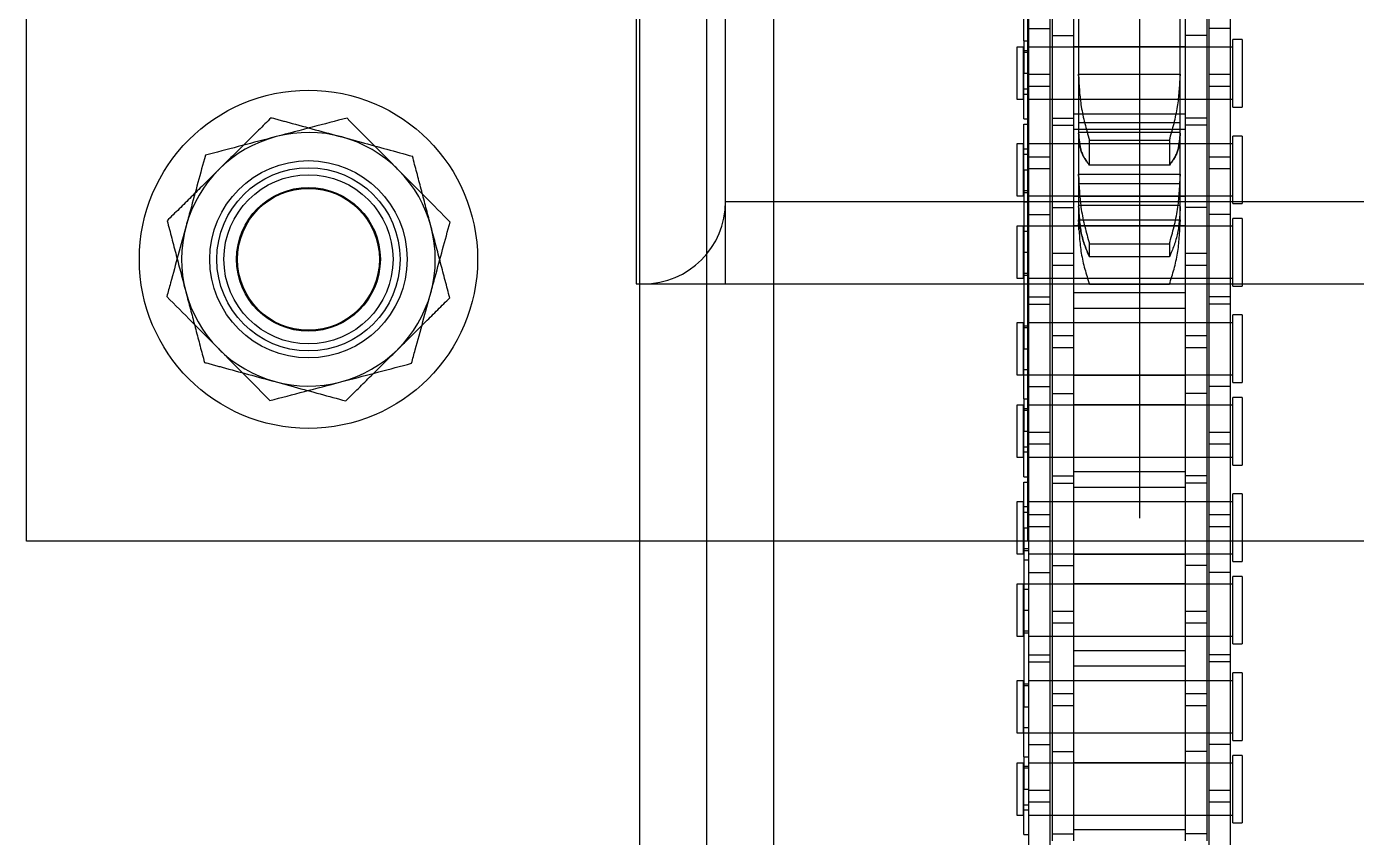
# Model space of a CAD drawing. Header units: metres. Extents: x 0 to 63075, y 0 to 44550.
# Drawn here: x 14057.1 to 14151.5, y 30210.3 to 30267.8 of the extents above; entities that cross this region are included whole.
import ezdxf

# ---------------------------------------------------------------- set-up
doc = ezdxf.new("R2010")
doc.units = ezdxf.units.M
doc.header["$LTSCALE"] = 75
doc.linetypes.add('HIDDEN2', pattern=[4.7625, 3.175, -1.5875])
for name, color, linetype in [('SDM', 7, 'Continuous'), ('SL4', 4, 'Continuous'), ('ST1', 7, 'HIDDEN2')]:
    doc.layers.add(name, color=color, linetype=linetype)

# ---------------------------------------------------------------- blocks, each defined once
blk = doc.blocks.new('A$Ca53c419a')
at = {"layer": 'SL4'}
for p, q in [((3830.725, 539.25), (3930.725, 539.25)), ((3830.725, 495.765), (3830.725, 539.25)), ((4619.715, 495.765), (3669.713, 495.765)), ((3882.873, 496), (3848.975, 496)), ((3848.975, 496), (3848.975, 495.765)), ((3669.713, 486.24), (4459.475, 486.24))]:
    blk.add_line(p, q, dxfattribs=at)
for start, end in [(74.73852, 134.73852), (14.73852, 74.73852), (134.73852, 194.73852), (314.73852, 14.73852), (194.73852, 254.73852), (254.73852, 314.73852)]:
    blk.add_arc((3850.725, 519.25), 9, start, end, dxfattribs=at)
for points, knots in [([(3848.081, 529.3), (3847.482, 528.706), (3846.272, 527.508), (3845.021, 526.268), (3844.39, 525.643)], [0, 0, 0, 0, 0.495458, 1, 1, 1, 1]), ([(3853.094, 527.933), (3851.73, 528.305), (3850.033, 528.768), (3848.402, 529.213), (3848.081, 529.3)], [0, 0, 0, 0, 0.803647, 1, 1, 1, 1]), ([(3858.107, 526.565), (3856.818, 526.917), (3855.164, 527.368), (3853.468, 527.831), (3853.094, 527.933)], [0, 0, 0, 0, 0.779636, 1, 1, 1, 1]), ([(3859.429, 521.54), (3859.398, 521.659), (3859.16, 522.561), (3858.713, 524.262), (3858.31, 525.792), (3858.107, 526.565)], [0, 0, 0, 0, 0.07009, 0.530784, 1, 1, 1, 1]), ([(3844.39, 525.643), (3844.303, 525.556), (3843.64, 524.9), (3842.391, 523.662), (3841.267, 522.548), (3840.699, 521.986)], [0, 0, 0, 0, 0.07009, 0.530784, 1, 1, 1, 1]), ([(3840.699, 521.986), (3840.914, 521.169), (3841.347, 519.522), (3841.795, 517.819), (3842.021, 516.96)], [0, 0, 0, 0, 0.495458, 1, 1, 1, 1]), ([(3860.751, 516.514), (3860.536, 517.331), (3860.103, 518.978), (3859.655, 520.681), (3859.429, 521.54)], [0, 0, 0, 0, 0.495458, 1, 1, 1, 1]), ([(3842.021, 516.96), (3842.052, 516.841), (3842.29, 515.939), (3842.737, 514.238), (3843.14, 512.708), (3843.343, 511.935)], [0, 0, 0, 0, 0.07009, 0.5307844, 1, 1, 1, 1]), ([(3857.06, 512.857), (3857.147, 512.944), (3857.81, 513.6), (3859.059, 514.838), (3860.183, 515.952), (3860.751, 516.514)], [0, 0, 0, 0, 0.07009, 0.530784, 1, 1, 1, 1]), ([(3853.369, 509.2), (3853.968, 509.794), (3855.178, 510.992), (3856.429, 512.232), (3857.06, 512.857)], [0, 0, 0, 0, 0.495458, 1, 1, 1, 1]), ([(3843.343, 511.935), (3843.663, 511.848), (3845.295, 511.403), (3846.992, 510.939), (3848.356, 510.567)], [0, 0, 0, 0, 0.196353, 1, 1, 1, 1]), ([(3848.356, 510.567), (3848.73, 510.465), (3850.426, 510.003), (3852.08, 509.551), (3853.369, 509.2)], [0, 0, 0, 0, 0.220364, 1, 1, 1, 1])]:
    blk.add_open_spline(points, degree=3, knots=knots, dxfattribs=at)
at = {"layer": 'ST1'}
for p, q in [((3830.725, 420.765), (3830.725, 495.765)), ((3848.975, 495.765), (3848.975, 420.765)), ((4669.713, 491.003), (3669.713, 491.003)), ((3848.975, 489.65), (3854.825, 489.65)), ((3854.825, 489.65), (3854.825, 212.35)), ((3854.825, 489.65), (3900.275, 489.65)), ((3669.713, 486.24), (4459.475, 486.24)), ((3814.972, 469), (3811.282, 469)), ((3811.282, 469), (3811.282, 468.526)), ((3814.972, 468.526), (3814.972, 469)), ((3820.82, 469), (3817.13, 469)), ((3817.13, 469), (3817.13, 468.526)), ((3820.82, 468.526), (3820.82, 469)), ((3827.672, 469), (3823.982, 469)), ((3823.982, 469), (3823.982, 468.526)), ((3827.672, 468.526), (3827.672, 469)), ((3833.52, 469), (3829.83, 469)), ((3829.83, 469), (3829.83, 468.526)), ((3833.52, 468.526), (3833.52, 469)), ((3840.372, 469), (3836.682, 469)), ((3836.682, 469), (3836.682, 468.526)), ((3840.372, 468.526), (3840.372, 469)), ((3846.22, 469), (3842.53, 469)), ((3842.53, 469), (3842.53, 468.526)), ((3846.22, 468.526), (3846.22, 469)), ((3853.072, 469), (3849.382, 469)), ((3849.382, 469), (3849.382, 468.526)), ((3853.072, 468.526), (3853.072, 469)), ((3858.92, 469), (3855.23, 469)), ((3855.23, 469), (3855.23, 468.526)), ((3858.92, 468.526), (3858.92, 469)), ((3865.772, 469), (3862.082, 469)), ((3862.082, 469), (3862.082, 468.526)), ((3865.772, 468.526), (3865.772, 469)), ((3812.195, 468.157), (3803.1, 468.157)), ((3809.896, 468.489), (3809.896, 468.157)), ((3809.896, 468.489), (3813.127, 468.489)), ((3811.282, 468.526), (3814.972, 468.526)), ((3811.282, 468.157), (3811.282, 466.637)), ((3811.282, 468.157), (3811.282, 453.659)), ((3811.651, 468.526), (3811.651, 468.157)), ((3812.02, 468.489), (3812.02, 468.157)), ((3813.055, 468.157), (3812.195, 468.157)), ((3812.195, 466.637), (3812.195, 468.157)), ((3822.15, 468.157), (3813.055, 468.157)), ((3813.055, 468.157), (3813.055, 466.637)), ((3813.127, 468.489), (3813.127, 468.157)), ((3815.423, 468.489), (3813.127, 468.489)), ((3814.603, 468.157), (3814.603, 468.526)), ((3814.746, 468.489), (3814.746, 468.157)), ((3814.972, 466.637), (3814.972, 468.157)), ((3814.972, 453.659), (3814.972, 468.157)), ((3815.423, 468.489), (3818.975, 468.489)), ((3815.423, 468.489), (3815.423, 468.157)), ((3816.302, 468.157), (3816.302, 466.637)), ((3817.13, 468.526), (3820.82, 468.526)), ((3817.13, 468.489), (3817.13, 466.637)), ((3817.13, 468.157), (3817.13, 453.659)), ((3817.499, 468.526), (3817.499, 468.157)), ((3818.975, 468.489), (3818.975, 468.157)), ((3831.675, 468.489), (3818.975, 468.489)), ((3820.451, 468.157), (3820.451, 468.526)), ((3820.594, 468.489), (3820.594, 468.157)), ((3820.82, 466.637), (3820.82, 468.157)), ((3820.82, 453.659), (3820.82, 468.157)), ((3822.15, 468.157), (3822.15, 466.637)), ((3828.5, 468.157), (3822.15, 468.157)), ((3822.652, 468.157), (3822.652, 466.637)), ((3823.982, 468.526), (3827.672, 468.526)), ((3823.982, 468.157), (3823.982, 466.637)), ((3823.982, 468.157), (3823.982, 453.659)), ((3824.208, 468.489), (3824.208, 468.157)), ((3824.351, 468.526), (3824.351, 468.157)), ((3825.827, 468.489), (3825.827, 468.157)), ((3827.303, 468.157), (3827.303, 468.526)), ((3827.672, 466.637), (3827.672, 468.489)), ((3827.672, 453.659), (3827.672, 468.157)), ((3828.5, 468.157), (3828.5, 466.637)), ((3837.595, 468.157), (3828.5, 468.157)), ((3829.379, 468.157), (3829.379, 468.489)), ((3829.83, 468.526), (3833.52, 468.526)), ((3829.83, 468.157), (3829.83, 466.637)), ((3829.83, 468.157), (3829.83, 453.659)), ((3830.056, 468.489), (3830.056, 468.157)), ((3830.199, 468.526), (3830.199, 468.157)), ((3830.725, 468.219), (4071.454, 468.219)), ((3831.675, 468.489), (3831.675, 468.157)), ((3831.675, 468.489), (3834.906, 468.489)), ((3831.747, 466.637), (3831.747, 468.157)), ((3832.607, 468.157), (3832.607, 466.637)), ((3832.782, 468.489), (3832.782, 468.157)), ((3833.151, 468.157), (3833.151, 468.526)), ((3833.52, 466.637), (3833.52, 468.157)), ((3833.52, 453.659), (3833.52, 468.157)), ((3834.906, 468.489), (3834.906, 468.157)), ((3835.296, 468.489), (3835.296, 468.157)), ((3835.296, 468.489), (3838.527, 468.489)), ((3836.682, 468.526), (3840.372, 468.526)), ((3836.682, 468.157), (3836.682, 466.637)), ((3836.682, 468.157), (3836.682, 453.659)), ((3837.051, 468.526), (3837.051, 468.157)), ((3837.42, 468.489), (3837.42, 468.157)), ((3838.455, 468.157), (3837.595, 468.157)), ((3837.595, 466.637), (3837.595, 468.157)), ((3847.55, 468.157), (3838.455, 468.157)), ((3838.455, 468.157), (3838.455, 466.637)), ((3838.527, 468.489), (3838.527, 468.157)), ((3840.823, 468.489), (3838.527, 468.489)), ((3840.003, 468.157), (3840.003, 468.526)), ((3840.146, 468.489), (3840.146, 468.157)), ((3840.372, 466.637), (3840.372, 468.157)), ((3840.372, 453.659), (3840.372, 468.157)), ((3840.823, 468.489), (3844.375, 468.489)), ((3840.823, 468.489), (3840.823, 468.157)), ((3841.702, 468.157), (3841.702, 466.637)), ((3842.53, 468.526), (3846.22, 468.526)), ((3842.53, 468.489), (3842.53, 466.637)), ((3842.53, 468.157), (3842.53, 453.659)), ((3842.899, 468.526), (3842.899, 468.157)), ((3844.375, 468.489), (3844.375, 468.157)), ((3857.075, 468.489), (3844.375, 468.489)), ((3845.851, 468.157), (3845.851, 468.526)), ((3845.994, 468.489), (3845.994, 468.157)), ((3846.22, 466.637), (3846.22, 468.157)), ((3846.22, 453.659), (3846.22, 468.157)), ((3847.55, 468.157), (3847.55, 466.637)), ((3853.9, 468.157), (3847.55, 468.157)), ((3848.052, 468.157), (3848.052, 466.637)), ((3849.382, 468.526), (3853.072, 468.526)), ((3849.382, 468.157), (3849.382, 466.637)), ((3849.382, 468.157), (3849.382, 453.659)), ((3849.608, 468.489), (3849.608, 468.157)), ((3849.751, 468.526), (3849.751, 468.157)), ((3851.227, 468.489), (3851.227, 468.157)), ((3852.703, 468.157), (3852.703, 468.526)), ((3853.072, 466.637), (3853.072, 468.489)), ((3853.072, 453.659), (3853.072, 468.157)), ((3853.9, 468.157), (3853.9, 466.637)), ((3862.995, 468.157), (3853.9, 468.157)), ((3854.779, 468.157), (3854.779, 468.489)), ((3855.23, 468.526), (3858.92, 468.526)), ((3855.23, 468.157), (3855.23, 466.637)), ((3855.23, 468.157), (3855.23, 453.659)), ((3855.456, 468.489), (3855.456, 468.157)), ((3855.599, 468.526), (3855.599, 468.157)), ((3857.075, 468.489), (3857.075, 468.157)), ((3857.075, 468.489), (3860.306, 468.489)), ((3857.147, 466.637), (3857.147, 468.157)), ((3858.007, 468.157), (3858.007, 466.637)), ((3858.182, 468.489), (3858.182, 468.157)), ((3858.551, 468.157), (3858.551, 468.526)), ((3858.92, 466.637), (3858.92, 468.157)), ((3858.92, 453.659), (3858.92, 468.157)), ((3860.306, 468.489), (3860.306, 468.157)), ((3860.696, 468.489), (3860.696, 468.157)), ((3860.696, 468.489), (3863.927, 468.489)), ((3862.082, 468.526), (3865.772, 468.526)), ((3862.082, 468.157), (3862.082, 466.637)), ((3862.082, 468.157), (3862.082, 453.659)), ((3862.451, 468.526), (3862.451, 468.157)), ((3862.82, 468.489), (3862.82, 468.157)), ((3863.855, 468.157), (3862.995, 468.157)), ((3862.995, 466.637), (3862.995, 468.157)), ((3872.95, 468.157), (3863.855, 468.157)), ((3863.855, 468.157), (3863.855, 466.637)), ((3863.927, 468.489), (3863.927, 468.157)), ((3866.223, 468.489), (3863.927, 468.489)), ((3865.403, 468.157), (3865.403, 468.526)), ((3865.546, 468.489), (3865.546, 468.157)), ((3865.772, 466.637), (3865.772, 468.157)), ((3865.772, 453.659), (3865.772, 468.157)), ((3866.223, 468.489), (3869.775, 468.489)), ((3866.223, 468.489), (3866.223, 468.157)), ((3867.102, 468.157), (3867.102, 466.637)), ((3812.195, 466.637), (3803.1, 466.637)), ((3815.8, 466.485), (3809.45, 466.485)), ((3809.952, 466.485), (3809.952, 464.965)), ((3811.282, 466.485), (3811.282, 464.965)), ((3813.055, 466.637), (3812.195, 466.637)), ((3822.15, 466.637), (3813.055, 466.637)), ((3814.972, 464.965), (3814.972, 466.485)), ((3815.8, 466.485), (3815.8, 464.965)), ((3824.895, 466.485), (3815.8, 466.485)), ((3817.13, 466.485), (3817.13, 464.965)), ((3819.047, 464.965), (3819.047, 466.485)), ((3819.907, 466.485), (3819.907, 464.965)), ((3820.82, 464.965), (3820.82, 466.485)), ((3828.5, 466.637), (3822.15, 466.637)), ((3823.982, 466.485), (3823.982, 464.965)), ((3825.755, 466.485), (3824.895, 466.485)), ((3824.895, 464.965), (3824.895, 466.485)), ((3834.85, 466.485), (3825.755, 466.485)), ((3825.755, 466.485), (3825.755, 464.965)), ((3827.672, 464.965), (3827.672, 466.485)), ((3837.595, 466.637), (3828.5, 466.637)), ((3829.002, 466.485), (3829.002, 464.965)), ((3829.83, 466.485), (3829.83, 464.965)), ((3833.52, 464.965), (3833.52, 466.485)), ((3834.85, 466.485), (3834.85, 464.965)), ((3841.2, 466.485), (3834.85, 466.485)), ((3835.352, 466.485), (3835.352, 464.965)), ((3836.682, 466.485), (3836.682, 464.965)), ((3838.455, 466.637), (3837.595, 466.637)), ((3847.55, 466.637), (3838.455, 466.637)), ((3840.372, 464.965), (3840.372, 466.485)), ((3841.2, 466.485), (3841.2, 464.965)), ((3850.295, 466.485), (3841.2, 466.485)), ((3842.53, 466.485), (3842.53, 464.965)), ((3844.447, 464.965), (3844.447, 466.485)), ((3845.307, 466.485), (3845.307, 464.965)), ((3846.22, 464.965), (3846.22, 466.485)), ((3853.9, 466.637), (3847.55, 466.637)), ((3849.382, 466.485), (3849.382, 464.965)), ((3851.155, 466.485), (3850.295, 466.485)), ((3850.295, 464.965), (3850.295, 466.485)), ((3860.25, 466.485), (3851.155, 466.485)), ((3851.155, 466.485), (3851.155, 464.965)), ((3853.072, 464.965), (3853.072, 466.485)), ((3862.995, 466.637), (3853.9, 466.637)), ((3854.402, 466.485), (3854.402, 464.965)), ((3855.23, 466.485), (3855.23, 464.965)), ((3858.92, 464.965), (3858.92, 466.485)), ((3860.25, 466.485), (3860.25, 464.965)), ((3866.6, 466.485), (3860.25, 466.485)), ((3860.752, 466.485), (3860.752, 464.965)), ((3862.082, 466.485), (3862.082, 464.965)), ((3863.855, 466.637), (3862.995, 466.637)), ((3872.95, 466.637), (3863.855, 466.637)), ((3865.772, 464.965), (3865.772, 466.485)), ((3866.6, 466.485), (3866.6, 464.965)), ((3875.695, 466.485), (3866.6, 466.485)), ((3815.8, 464.965), (3809.45, 464.965)), ((3810.235, 457.035), (3810.235, 464.965)), ((3811.282, 464.965), (3811.282, 457.035)), ((3814.972, 457.035), (3814.972, 464.965)), ((3815.015, 464.965), (3815.015, 457.035)), ((3824.895, 464.965), (3815.8, 464.965)), ((3817.087, 457.035), (3817.087, 464.965)), ((3817.13, 464.965), (3817.13, 457.035)), ((3820.82, 457.035), (3820.82, 464.965)), ((3821.867, 464.965), (3821.867, 457.035)), ((3822.935, 457.035), (3822.935, 464.965)), ((3823.982, 464.965), (3823.982, 457.035)), ((3825.755, 464.965), (3824.895, 464.965)), ((3834.85, 464.965), (3825.755, 464.965)), ((3827.672, 457.035), (3827.672, 464.965)), ((3827.715, 464.965), (3827.715, 457.035)), ((3829.787, 457.035), (3829.787, 464.965)), ((3829.83, 464.965), (3829.83, 457.035)), ((3833.52, 457.035), (3833.52, 464.965)), ((3834.567, 464.965), (3834.567, 457.035)), ((3841.2, 464.965), (3834.85, 464.965)), ((3835.635, 457.035), (3835.635, 464.965)), ((3836.682, 464.965), (3836.682, 457.035)), ((3840.372, 457.035), (3840.372, 464.965)), ((3840.415, 464.965), (3840.415, 457.035)), ((3850.295, 464.965), (3841.2, 464.965)), ((3842.487, 457.035), (3842.487, 464.965)), ((3842.53, 464.965), (3842.53, 457.035)), ((3846.22, 457.035), (3846.22, 464.965)), ((3847.267, 464.965), (3847.267, 457.035)), ((3848.335, 457.035), (3848.335, 464.965)), ((3849.382, 464.965), (3849.382, 457.035)), ((3851.155, 464.965), (3850.295, 464.965)), ((3860.25, 464.965), (3851.155, 464.965)), ((3852.785, 464.596), (3853.265, 464.605)), ((3853.072, 457.035), (3853.072, 464.965)), ((3853.115, 464.965), (3853.115, 457.035)), ((3853.406, 464.605), (3853.265, 464.605)), ((3853.532, 464.605), (3853.406, 464.605)), ((3853.406, 464.605), (3853.532, 464.605)), ((3853.532, 464.605), (3853.532, 457.395)), ((3854.462, 464.605), (3853.532, 464.605)), ((3856.627, 464.605), (3854.462, 464.605)), ((3854.571, 464.605), (3854.571, 457.395)), ((3855.187, 457.035), (3855.187, 464.965)), ((3855.23, 464.965), (3855.23, 457.035)), ((3856.07, 457.395), (3856.07, 464.605)), ((3856.756, 464.605), (3856.627, 464.605)), ((3856.627, 464.605), (3856.756, 464.605)), ((3856.756, 464.605), (3856.756, 457.395)), ((3859.669, 464.605), (3856.756, 464.605)), ((3858.92, 457.035), (3858.92, 464.965)), ((3863.738, 464.605), (3859.669, 464.605)), ((3859.748, 464.605), (3859.748, 457.395)), ((3859.967, 464.965), (3859.967, 457.035)), ((3866.6, 464.965), (3860.25, 464.965)), ((3860.417, 457.395), (3860.417, 464.605)), ((3861.035, 457.035), (3861.035, 464.965)), ((3862.082, 464.965), (3862.082, 457.035)), ((3863.853, 464.605), (3863.738, 464.605)), ((3863.738, 464.605), (3863.853, 464.605)), ((3863.853, 464.605), (3863.853, 457.395)), ((3868.398, 464.605), (3863.853, 464.605)), ((3865.772, 457.035), (3865.772, 464.965)), ((3865.815, 464.965), (3865.815, 457.035)), ((3875.695, 464.965), (3866.6, 464.965)), ((3848.933, 463.843), (3848.956, 463.843)), ((3848.933, 458.157), (3848.933, 463.843)), ((3848.956, 463.843), (3848.956, 458.157)), ((3850.894, 463.843), (3851.832, 463.843)), ((3850.894, 458.157), (3850.894, 463.843)), ((3851.832, 463.843), (3851.832, 458.157)), ((3857.413, 463.843), (3859.176, 463.843)), ((3857.413, 458.157), (3857.413, 463.843)), ((3859.176, 463.843), (3859.176, 458.157)), ((4070.489, 460.281), (3830.725, 460.281)), ((3848.956, 458.157), (3848.933, 458.157)), ((3851.832, 458.157), (3850.894, 458.157)), ((3859.176, 458.157), (3857.413, 458.157)), ((3815.8, 457.035), (3809.45, 457.035)), ((3809.952, 455.515), (3809.952, 457.035)), ((3811.282, 457.035), (3811.282, 455.515)), ((3814.972, 455.515), (3814.972, 457.035)), ((3815.8, 455.515), (3815.8, 457.035)), ((3824.895, 457.035), (3815.8, 457.035)), ((3817.13, 457.035), (3817.13, 455.515)), ((3819.047, 455.515), (3819.047, 457.035)), ((3819.907, 457.035), (3819.907, 455.515)), ((3820.82, 455.515), (3820.82, 457.035)), ((3823.982, 457.035), (3823.982, 455.515)), ((3825.755, 457.035), (3824.895, 457.035)), ((3824.895, 455.515), (3824.895, 457.035)), ((3834.85, 457.035), (3825.755, 457.035)), ((3825.755, 457.035), (3825.755, 455.515)), ((3827.672, 455.515), (3827.672, 457.035)), ((3829.002, 455.515), (3829.002, 457.035)), ((3829.83, 457.035), (3829.83, 455.515)), ((3833.52, 455.515), (3833.52, 457.035)), ((3834.85, 455.515), (3834.85, 457.035)), ((3841.2, 457.035), (3834.85, 457.035)), ((3835.352, 455.515), (3835.352, 457.035)), ((3836.682, 457.035), (3836.682, 455.515)), ((3840.372, 455.515), (3840.372, 457.035)), ((3841.2, 455.515), (3841.2, 457.035)), ((3850.295, 457.035), (3841.2, 457.035)), ((3842.53, 457.035), (3842.53, 455.515)), ((3844.447, 455.515), (3844.447, 457.035)), ((3845.307, 457.035), (3845.307, 455.515)), ((3846.22, 455.515), (3846.22, 457.035)), ((3849.382, 457.035), (3849.382, 455.515)), ((3851.155, 457.035), (3850.295, 457.035)), ((3850.295, 455.515), (3850.295, 457.035)), ((3860.25, 457.035), (3851.155, 457.035)), ((3851.155, 457.035), (3851.155, 455.515)), ((3853.072, 455.515), (3853.072, 457.035)), ((3853.265, 457.395), (3853.406, 457.395)), ((3853.406, 457.395), (3853.532, 457.395)), ((3853.532, 457.395), (3853.406, 457.395)), ((3853.532, 457.395), (3854.462, 457.395)), ((3854.402, 455.515), (3854.402, 457.035)), ((3854.462, 457.395), (3856.627, 457.395)), ((3855.23, 457.035), (3855.23, 455.515)), ((3856.627, 457.395), (3856.756, 457.395)), ((3856.756, 457.395), (3856.627, 457.395)), ((3856.756, 457.395), (3859.669, 457.395)), ((3858.92, 455.515), (3858.92, 457.035)), ((3859.669, 457.395), (3863.738, 457.395)), ((3860.25, 455.515), (3860.25, 457.035)), ((3866.6, 457.035), (3860.25, 457.035)), ((3860.752, 455.515), (3860.752, 457.035)), ((3862.082, 457.035), (3862.082, 455.515)), ((3863.738, 457.395), (3863.853, 457.395)), ((3863.853, 457.395), (3863.738, 457.395)), ((3863.853, 457.395), (3868.398, 457.395)), ((3865.772, 455.515), (3865.772, 457.035)), ((3866.6, 455.515), (3866.6, 457.035)), ((3875.695, 457.035), (3866.6, 457.035)), ((3812.195, 455.363), (3803.1, 455.363)), ((3815.8, 455.515), (3809.45, 455.515)), ((3811.282, 455.363), (3811.282, 453.843)), ((3813.055, 455.363), (3812.195, 455.363)), ((3812.195, 453.843), (3812.195, 455.363)), ((3822.15, 455.363), (3813.055, 455.363)), ((3813.055, 455.363), (3813.055, 453.843)), ((3814.972, 453.843), (3814.972, 455.363)), ((3824.895, 455.515), (3815.8, 455.515)), ((3816.302, 453.843), (3816.302, 455.363)), ((3817.13, 455.363), (3817.13, 453.843)), ((3820.82, 453.843), (3820.82, 455.363)), ((3822.15, 453.843), (3822.15, 455.363)), ((3828.5, 455.363), (3822.15, 455.363)), ((3822.652, 453.843), (3822.652, 455.363)), ((3823.982, 455.363), (3823.982, 453.843)), ((3825.755, 455.515), (3824.895, 455.515)), ((3834.85, 455.515), (3825.755, 455.515)), ((3827.672, 453.843), (3827.672, 455.363)), ((3828.5, 453.843), (3828.5, 455.363)), ((3837.595, 455.363), (3828.5, 455.363)), ((3829.83, 455.363), (3829.83, 453.843)), ((3831.747, 453.843), (3831.747, 455.363)), ((3832.607, 455.363), (3832.607, 453.843)), ((3833.52, 453.843), (3833.52, 455.363)), ((3841.2, 455.515), (3834.85, 455.515)), ((3836.682, 455.363), (3836.682, 453.843)), ((3838.455, 455.363), (3837.595, 455.363)), ((3837.595, 453.843), (3837.595, 455.363)), ((3847.55, 455.363), (3838.455, 455.363)), ((3838.455, 455.363), (3838.455, 453.843)), ((3840.372, 453.843), (3840.372, 455.363)), ((3850.295, 455.515), (3841.2, 455.515)), ((3841.702, 453.843), (3841.702, 455.363)), ((3842.53, 455.363), (3842.53, 453.843)), ((3846.22, 453.843), (3846.22, 455.363)), ((3847.55, 453.843), (3847.55, 455.363)), ((3853.9, 455.363), (3847.55, 455.363)), ((3848.052, 453.843), (3848.052, 455.363)), ((3849.382, 455.363), (3849.382, 453.843)), ((3851.155, 455.515), (3850.295, 455.515)), ((3860.25, 455.515), (3851.155, 455.515)), ((3853.072, 453.843), (3853.072, 455.363)), ((3853.9, 453.843), (3853.9, 455.363)), ((3862.995, 455.363), (3853.9, 455.363)), ((3855.23, 455.363), (3855.23, 453.843)), ((3857.147, 453.843), (3857.147, 455.363)), ((3858.007, 455.363), (3858.007, 453.843)), ((3858.92, 453.843), (3858.92, 455.363)), ((3866.6, 455.515), (3860.25, 455.515)), ((3862.082, 455.363), (3862.082, 453.843)), ((3863.855, 455.363), (3862.995, 455.363)), ((3862.995, 453.843), (3862.995, 455.363)), ((3872.95, 455.363), (3863.855, 455.363)), ((3863.855, 455.363), (3863.855, 453.843)), ((3865.772, 453.843), (3865.772, 455.363)), ((3875.695, 455.515), (3866.6, 455.515)), ((3867.102, 453.843), (3867.102, 455.363)), ((3812.195, 453.843), (3803.1, 453.843)), ((3810.728, 453.659), (3815.525, 453.659)), ((3810.728, 453.659), (3810.728, 453)), ((3815.525, 453), (3810.728, 453)), ((3813.055, 453.843), (3812.195, 453.843)), ((3822.15, 453.843), (3813.055, 453.843)), ((3815.525, 453), (3815.525, 453.659)), ((3816.576, 453.659), (3821.373, 453.659)), ((3816.576, 453.659), (3816.576, 453)), ((3821.373, 453), (3816.576, 453)), ((3821.373, 453), (3821.373, 453.659)), ((3828.5, 453.843), (3822.15, 453.843)), ((3823.428, 453.659), (3828.225, 453.659)), ((3823.428, 453.659), (3823.428, 453)), ((3828.225, 453), (3823.428, 453)), ((3828.225, 453), (3828.225, 453.659)), ((3837.595, 453.843), (3828.5, 453.843)), ((3829.276, 453.659), (3834.073, 453.659)), ((3829.276, 453.659), (3829.276, 453)), ((3834.073, 453), (3829.276, 453)), ((3834.073, 453), (3834.073, 453.659)), ((3836.128, 453.659), (3840.925, 453.659)), ((3836.128, 453.659), (3836.128, 453)), ((3840.925, 453), (3836.128, 453)), ((3838.455, 453.843), (3837.595, 453.843)), ((3847.55, 453.843), (3838.455, 453.843)), ((3840.925, 453), (3840.925, 453.659)), ((3841.976, 453.659), (3846.773, 453.659)), ((3841.976, 453.659), (3841.976, 453)), ((3846.773, 453), (3841.976, 453)), ((3846.773, 453), (3846.773, 453.659)), ((3853.9, 453.843), (3847.55, 453.843)), ((3848.828, 453.659), (3853.625, 453.659)), ((3848.828, 453.659), (3848.828, 453)), ((3853.625, 453), (3848.828, 453)), ((3853.625, 453), (3853.625, 453.659)), ((3862.995, 453.843), (3853.9, 453.843)), ((3854.676, 453.659), (3859.473, 453.659)), ((3854.676, 453.659), (3854.676, 453)), ((3859.473, 453), (3854.676, 453)), ((3859.473, 453), (3859.473, 453.659)), ((3861.528, 453.659), (3866.325, 453.659)), ((3861.528, 453.659), (3861.528, 453)), ((3866.325, 453), (3861.528, 453)), ((3863.855, 453.843), (3862.995, 453.843)), ((3872.95, 453.843), (3863.855, 453.843)), ((3866.325, 453), (3866.325, 453.659))]:
    blk.add_line(p, q, dxfattribs=at)
for radius in [12, 7, 6.5, 6, 5.1, 5.036]:
    blk.add_circle((3850.725, 519.25), radius, dxfattribs=at)
blk.add_arc((3854.825, 495.5), 5.85, 180, 270, dxfattribs=at)
for points, knots in [([(3853.461, 529.276), (3852.644, 529.061), (3850.997, 528.628), (3849.294, 528.18), (3848.435, 527.954)], [0, 0, 0, 0, 0.495458, 1, 1, 1, 1]), ([(3857.118, 525.585), (3857.031, 525.672), (3856.375, 526.335), (3855.137, 527.584), (3854.023, 528.708), (3853.461, 529.276)], [0, 0, 0, 0, 0.07009, 0.530784, 1, 1, 1, 1]), ([(3848.435, 527.954), (3848.316, 527.923), (3847.414, 527.685), (3845.713, 527.238), (3844.183, 526.835), (3843.41, 526.632)], [0, 0, 0, 0, 0.07009, 0.530784, 1, 1, 1, 1]), ([(3843.41, 526.632), (3843.295, 526.211), (3842.849, 524.577), (3842.386, 522.879), (3842.042, 521.619)], [0, 0, 0, 0, 0.257551, 1, 1, 1, 1]), ([(3860.775, 521.894), (3860.181, 522.493), (3858.983, 523.703), (3857.743, 524.954), (3857.118, 525.585)], [0, 0, 0, 0, 0.495458, 1, 1, 1, 1]), ([(3860.775, 521.894), (3860.661, 521.473), (3860.215, 519.839), (3859.752, 518.141), (3859.408, 516.881)], [0, 0, 0, 0, 0.257551, 1, 1, 1, 1]), ([(3842.042, 521.619), (3841.918, 521.163), (3841.455, 519.466), (3841.004, 517.814), (3840.675, 516.606)], [0, 0, 0, 0, 0.268634, 1, 1, 1, 1]), ([(3840.675, 516.606), (3841.269, 516.007), (3842.467, 514.797), (3843.707, 513.546), (3844.332, 512.915)], [0, 0, 0, 0, 0.495458, 1, 1, 1, 1]), ([(3859.408, 516.881), (3859.283, 516.425), (3858.82, 514.728), (3858.37, 513.076), (3858.04, 511.868)], [0, 0, 0, 0, 0.268634, 1, 1, 1, 1]), ([(3844.332, 512.915), (3844.419, 512.828), (3845.075, 512.165), (3846.313, 510.916), (3847.427, 509.792), (3847.989, 509.224)], [0, 0, 0, 0, 0.07009, 0.530784, 1, 1, 1, 1]), ([(3853.015, 510.546), (3853.134, 510.577), (3854.036, 510.815), (3855.737, 511.262), (3857.267, 511.665), (3858.04, 511.868)], [0, 0, 0, 0, 0.07009, 0.530784, 1, 1, 1, 1]), ([(3847.989, 509.224), (3848.806, 509.439), (3850.453, 509.872), (3852.156, 510.32), (3853.015, 510.546)], [0, 0, 0, 0, 0.495458, 1, 1, 1, 1]), ([(3853.406, 464.605), (3852.64, 464.57), (3851.06, 464.496), (3849.671, 464.065), (3848.956, 463.843)], [0, 0, 0, 0, 0.484725, 1, 1, 1, 1]), ([(3850.894, 463.843), (3851.432, 464.065), (3852.477, 464.496), (3853.814, 464.57), (3854.462, 464.605)], [0, 0, 0, 0, 0.515264, 1, 1, 1, 1]), ([(3854.462, 464.605), (3853.814, 464.57), (3852.477, 464.496), (3851.432, 464.065), (3850.894, 463.843)], [0, 0, 0, 0, 0.484736, 1, 1, 1, 1]), ([(3856.627, 464.605), (3855.836, 464.57), (3854.203, 464.496), (3852.639, 464.065), (3851.832, 463.843)], [0, 0, 0, 0, 0.484722, 1, 1, 1, 1]), ([(3857.413, 463.843), (3857.709, 464.065), (3858.284, 464.496), (3859.217, 464.57), (3859.669, 464.605)], [0, 0, 0, 0, 0.515263, 1, 1, 1, 1]), ([(3859.669, 464.605), (3859.217, 464.57), (3858.284, 464.496), (3857.709, 464.065), (3857.413, 463.843)], [0, 0, 0, 0, 0.484737, 1, 1, 1, 1]), ([(3863.738, 464.605), (3863.017, 464.57), (3861.528, 464.496), (3859.976, 464.065), (3859.176, 463.843)], [0, 0, 0, 0, 0.484736, 1, 1, 1, 1]), ([(3848.956, 458.157), (3849.671, 457.935), (3851.06, 457.504), (3852.64, 457.43), (3853.406, 457.395)], [0, 0, 0, 0, 0.515254, 1, 1, 1, 1]), ([(3854.462, 457.395), (3853.814, 457.43), (3852.477, 457.504), (3851.432, 457.935), (3850.894, 458.157)], [0, 0, 0, 0, 0.484736, 1, 1, 1, 1]), ([(3851.832, 458.157), (3852.639, 457.935), (3854.203, 457.504), (3855.836, 457.43), (3856.627, 457.395)], [0, 0, 0, 0, 0.515256, 1, 1, 1, 1]), ([(3859.669, 457.395), (3859.217, 457.43), (3858.284, 457.504), (3857.709, 457.935), (3857.413, 458.157)], [0, 0, 0, 0, 0.484737, 1, 1, 1, 1]), ([(3857.413, 458.157), (3857.709, 457.935), (3858.284, 457.504), (3859.217, 457.43), (3859.669, 457.395)], [0, 0, 0, 0, 0.515263, 1, 1, 1, 1]), ([(3859.176, 458.157), (3859.976, 457.935), (3861.528, 457.504), (3863.017, 457.43), (3863.738, 457.395)], [0, 0, 0, 0, 0.515264, 1, 1, 1, 1])]:
    blk.add_open_spline(points, degree=3, knots=knots, dxfattribs=at)

msp = doc.modelspace()

# ---------------------------------------------------------------- block references
at = {"layer": 'SDM', "rotation": 90}
msp.add_blockref('A$Ca53c419a', (14596.359, 26400.599), dxfattribs=at)

doc.saveas('drawing.dxf')
